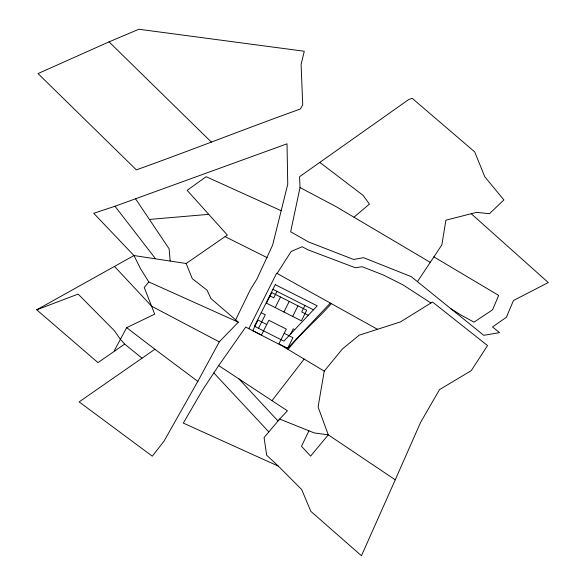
<?xml version="1.0" encoding="UTF-8"?>
<svg xmlns="http://www.w3.org/2000/svg" width="585" height="585" viewBox="0 0 585 585"><rect width="100%" height="100%" fill="white"/><g stroke="black" fill="none" stroke-linecap="round" stroke-linejoin="round"><path stroke-width="0.88" d="M395.248 479.81L420.652 422.29L439.532 389.603L471.269 370.634L487.539 345.567L432.498 302.006L400.52 321.889L359.153 335.205L342.364 349.026L324.244 371.131L318.086 406.941L328.28 434.852L395.248 479.81L361.457 555.75L310.847 511.356L301.663 489.513L278.423 466.186L266.643 455.174L264.091 437.58L279.659 419.065L287.44 410.816L218.68 365.603L202.432 390.188L183.302 423.101L278.423 466.186M417.441 281.641L441.858 244.903L445.902 220.179L476.483 212.377L489.484 213.693L503.882 199.938L484.768 176.714L474.691 151.881L412.162 98.295L408.718 99.53L299.586 176.685L300.025 187.58L290.643 231.799L308.624 241.993L353.625 259.462L363.512 257.656L411.233 276.632L483.758 335.315L499.539 332.624L492.497 326.942L506.361 317.289L513.476 300.493L548.277 282.548L471.225 213.722M235.638 319.863L250.358 289.663L256.954 278.986L272.625 245.137L287.747 184.224L287.03 143.822L114.989 206.242L93.739 213.298L133.95 255.543L140.546 268.727L148.817 281.948L238.329 322.189L219.273 341.867L197.803 381.376L164.019 441.134L152.305 456.183L79.136 401.888L154.893 349.26L197.803 381.376M308.924 430.794L301.502 446.282L310.613 456.088L328.28 434.852L314.189 432.907L279.659 419.065L278.021 421.01L238.819 378.809M248.837 328.675L276.639 273.188L377.617 329.384M258.504 328.295L265.29 314.752L261.217 312.697M276.998 291.374L273.765 297.838L269.692 295.783M275.206 307.586L280.5 297.012M283.937 311.995L289.231 301.421M292.668 316.405L297.962 305.831M290.672 333.955L293.224 328.858L294.752 329.633M304.931 305.48L301.699 311.944L308.302 315.278M148.817 281.948L144.232 287.498L154.703 314.145L126.674 327.666L114.74 349.867L114.901 350.876M277.078 273.429L291.191 251.426L302.152 246.731L307.871 249.788L355.205 267.718L362.217 266.753L383.182 274.935L402.941 284.844L430.926 302.986M218.68 365.603L245.707 327.066L287.359 348.565L330.32 303.059M272.04 400.608L304.142 359.066L324.244 371.131M283.645 346.642L288.105 349.472C300.983 332.726 317.487 319.483 331.351 303.637M353.962 217.218L369.42 204.099L363.19 195.448L319.805 162.389M142.038 358.188L124.663 344.09L97.987 362.627L36.723 309.816L133.95 255.543L186.14 263.499L227.353 235.06L187.156 190.33L206.154 176.699L281.173 210.717M109.044 41.871L38.01 73.571L136.342 169.862C191.302 150.221 245.429 128.707 300.31 109.022L302.73 104.876L301.107 64.452L304.266 51.246L138.842 29.25L109.044 41.871L211.441 142.155M36.723 309.816L78.134 294.087L114.463 330.788L120.408 339.322L124.663 344.09M135.537 198.783L149.416 219.441L208.735 214.344M225.071 236.632L267.184 257.678M272.924 289.319L313.48 309.801M266.745 324.478L258.014 320.068L252.72 330.642L261.451 335.044L268.851 320.273L286.306 329.092L278.913 343.863L287.637 348.272L292.939 337.699L284.208 333.289M219.273 341.867L151.639 306.233L114.484 266.409M300.025 187.58L335.644 206.381L430.26 262.351M433.894 256.881L498.661 295.41L492.555 309.823L474.011 322.159L460.878 314.986L450.984 308.814M288.105 349.472L304.142 359.066M126.674 327.666L154.893 349.26M238.329 322.189L210.973 298.569L207.068 290.189L192.282 278.665L186.14 263.499M213.839 372.93L268.851 431.92M114.989 206.242L155.434 258.621M149.416 219.441L169.138 248.866L170.155 260.961M275.264 284.654L254.431 326.24L283.9 341.121L317.216 305.838L275.264 284.654M271.769 292.602L266.475 303.176L301.392 320.814L306.694 310.24L271.769 292.602"/></g></svg>
